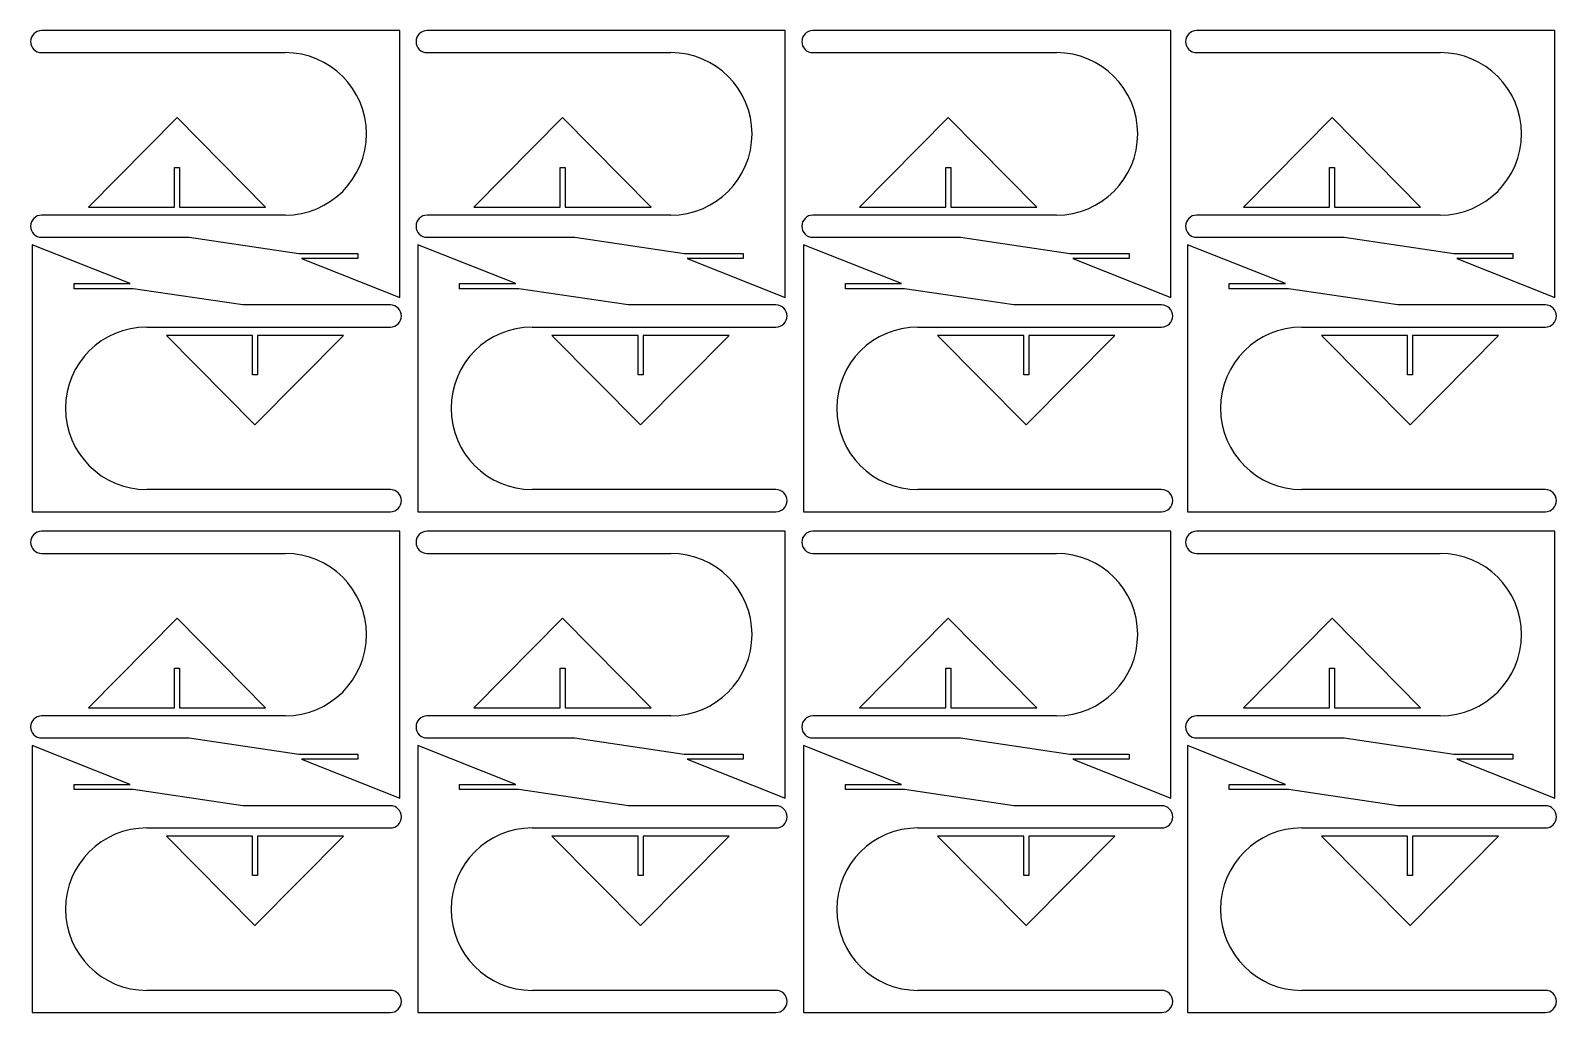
# Model space of a CAD drawing. Header units: millimetres. Extents: x 0 to 1033, y -1 to 664.
import ezdxf

# ---------------------------------------------------------------- set-up
doc = ezdxf.new("R2010")
doc.units = ezdxf.units.MM

msp = doc.modelspace()

# ---------------------------------------------------------------- linework, layer by layer
for p, q in [((250.1, 663.8), (7.6, 663.8)), ((250.1, 483.1), (250.1, 663.8)), ((511.2, 663.8), (268.7, 663.8)), ((511.2, 483.1), (511.2, 663.8)), ((772.4, 663.8), (529.9, 663.8)), ((772.4, 483.1), (772.4, 663.8)), ((1032.3, 663.8), (789.8, 663.8)), ((1032.3, 483.1), (1032.3, 663.8)), ((7.6, 648.8), (172.6, 648.8)), ((268.7, 648.8), (433.7, 648.8)), ((529.9, 648.8), (694.9, 648.8)), ((789.8, 648.8), (954.8, 648.8)), ((99.3, 605), (39.3, 544.3)), ((159.3, 544.3), (99.3, 605)), ((360.4, 605), (300.4, 544.3)), ((420.4, 544.3), (360.4, 605)), ((621.6, 605), (561.6, 544.3)), ((681.6, 544.3), (621.6, 605)), ((881.5, 605), (821.5, 544.3)), ((941.5, 544.3), (881.5, 605)), ((97.6, 544.3), (97.6, 571.1)), ((97.6, 571.1), (101, 571.1)), ((101, 571.1), (101, 544.3)), ((358.7, 544.3), (358.7, 571.1)), ((358.7, 571.1), (362.1, 571.1)), ((362.1, 571.1), (362.1, 544.3)), ((619.9, 544.3), (619.9, 571.1)), ((619.9, 571.1), (623.3, 571.1)), ((623.3, 571.1), (623.3, 544.3)), ((879.8, 544.3), (879.8, 571.1)), ((879.8, 571.1), (883.2, 571.1)), ((883.2, 571.1), (883.2, 544.3)), ((172.6, 538.8), (7.6, 538.8)), ((39.3, 544.3), (97.6, 544.3)), ((101, 544.3), (159.3, 544.3)), ((433.7, 538.8), (268.7, 538.8)), ((300.4, 544.3), (358.7, 544.3)), ((362.1, 544.3), (420.4, 544.3)), ((694.9, 538.8), (529.9, 538.8)), ((561.6, 544.3), (619.9, 544.3)), ((623.3, 544.3), (681.6, 544.3)), ((954.8, 538.8), (789.8, 538.8)), ((821.5, 544.3), (879.8, 544.3)), ((883.2, 544.3), (941.5, 544.3)), ((67.6, 492.4), (1.3, 518.6)), ((1.3, 518.6), (1.3, 338)), ((7.6, 523.8), (107.6, 523.8)), ((107.6, 523.8), (181.7, 512.9)), ((328.8, 492.4), (262.4, 518.6)), ((262.4, 518.6), (262.4, 338)), ((268.7, 523.8), (368.7, 523.8)), ((368.7, 523.8), (442.8, 512.9)), ((590, 492.4), (523.6, 518.6)), ((523.6, 518.6), (523.6, 338)), ((529.9, 523.8), (629.9, 523.8)), ((629.9, 523.8), (704, 512.9)), ((849.9, 492.4), (783.5, 518.6)), ((783.5, 518.6), (783.5, 338)), ((789.8, 523.8), (889.8, 523.8)), ((889.8, 523.8), (964, 512.9)), ((181.7, 512.9), (221.7, 512.9)), ((221.7, 509.4), (183.7, 509.4)), ((183.7, 509.4), (250.1, 483.1)), ((221.7, 512.9), (221.7, 509.4)), ((442.8, 512.9), (482.8, 512.9)), ((482.8, 509.4), (444.8, 509.4)), ((444.8, 509.4), (511.2, 483.1)), ((482.8, 512.9), (482.8, 509.4)), ((704, 512.9), (744, 512.9)), ((744, 509.4), (706, 509.4)), ((706, 509.4), (772.4, 483.1)), ((744, 512.9), (744, 509.4)), ((964, 512.9), (1004, 512.9)), ((1004, 509.4), (965.9, 509.4)), ((965.9, 509.4), (1032.3, 483.1)), ((1004, 512.9), (1004, 509.4)), ((29.6, 488.9), (29.6, 492.4)), ((29.6, 492.4), (67.6, 492.4)), ((69.6, 488.9), (29.6, 488.9)), ((143.8, 478), (69.6, 488.9)), ((290.7, 488.9), (290.7, 492.4)), ((290.7, 492.4), (328.8, 492.4)), ((330.7, 488.9), (290.7, 488.9)), ((404.9, 478), (330.7, 488.9)), ((552, 488.9), (552, 492.4)), ((552, 492.4), (590, 492.4)), ((592, 488.9), (552, 488.9)), ((666.1, 478), (592, 488.9)), ((811.9, 488.9), (811.9, 492.4)), ((811.9, 492.4), (849.9, 492.4)), ((851.9, 488.9), (811.9, 488.9)), ((926, 478), (851.9, 488.9)), ((243.8, 478), (143.8, 478)), ((504.9, 478), (404.9, 478)), ((766.1, 478), (666.1, 478)), ((1026, 478), (926, 478)), ((78.8, 463), (243.8, 463)), ((150.4, 457.4), (92.1, 457.4)), ((92.1, 457.4), (152.1, 396.8)), ((150.4, 430.6), (150.4, 457.4)), ((152.1, 396.8), (212.1, 457.4)), ((212.1, 457.4), (153.8, 457.4)), ((153.8, 457.4), (153.8, 430.6)), ((339.9, 463), (504.9, 463)), ((411.5, 457.4), (353.2, 457.4)), ((353.2, 457.4), (413.2, 396.8)), ((411.5, 430.6), (411.5, 457.4)), ((413.2, 396.8), (473.2, 457.4)), ((473.2, 457.4), (414.9, 457.4)), ((414.9, 457.4), (414.9, 430.6)), ((601.1, 463), (766.1, 463)), ((672.7, 457.4), (614.4, 457.4)), ((614.4, 457.4), (674.4, 396.8)), ((672.7, 430.6), (672.7, 457.4)), ((674.4, 396.8), (734.4, 457.4)), ((734.4, 457.4), (676.1, 457.4)), ((676.1, 457.4), (676.1, 430.6)), ((861, 463), (1026, 463)), ((932.6, 457.4), (874.3, 457.4)), ((874.3, 457.4), (934.3, 396.8)), ((932.6, 430.6), (932.6, 457.4)), ((934.3, 396.8), (994.3, 457.4)), ((994.3, 457.4), (936, 457.4)), ((936, 457.4), (936, 430.6)), ((153.8, 430.6), (150.4, 430.6)), ((414.9, 430.6), (411.5, 430.6)), ((676.1, 430.6), (672.7, 430.6)), ((936, 430.6), (932.6, 430.6)), ((243.8, 353), (78.8, 353)), ((504.9, 353), (339.9, 353)), ((766.1, 353), (601.1, 353)), ((1026, 353), (861, 353)), ((1.3, 338), (243.8, 338)), ((262.4, 338), (504.9, 338)), ((523.6, 338), (766.1, 338)), ((783.5, 338), (1026, 338)), ((250.1, 324.8), (7.6, 324.8)), ((250.1, 144.1), (250.1, 324.8)), ((511.2, 324.8), (268.7, 324.8)), ((511.2, 144.1), (511.2, 324.8)), ((772.4, 324.8), (529.9, 324.8)), ((772.4, 144.1), (772.4, 324.8)), ((1032.3, 324.8), (789.8, 324.8)), ((1032.3, 144.1), (1032.3, 324.8)), ((7.6, 309.8), (172.6, 309.8)), ((268.7, 309.8), (433.7, 309.8)), ((529.9, 309.8), (694.9, 309.8)), ((789.8, 309.8), (954.8, 309.8)), ((99.3, 265.9), (39.3, 205.3)), ((159.3, 205.3), (99.3, 265.9)), ((360.4, 265.9), (300.4, 205.3)), ((420.4, 205.3), (360.4, 265.9)), ((621.6, 265.9), (561.6, 205.3)), ((681.6, 205.3), (621.6, 265.9)), ((881.5, 265.9), (821.5, 205.3)), ((941.5, 205.3), (881.5, 265.9)), ((97.6, 205.3), (97.6, 232.1)), ((97.6, 232.1), (101, 232.1)), ((101, 232.1), (101, 205.3)), ((358.7, 205.3), (358.7, 232.1)), ((358.7, 232.1), (362.1, 232.1)), ((362.1, 232.1), (362.1, 205.3)), ((619.9, 205.3), (619.9, 232.1)), ((619.9, 232.1), (623.3, 232.1)), ((623.3, 232.1), (623.3, 205.3)), ((879.8, 205.3), (879.8, 232.1)), ((879.8, 232.1), (883.2, 232.1)), ((883.2, 232.1), (883.2, 205.3)), ((172.6, 199.8), (7.6, 199.8)), ((39.3, 205.3), (97.6, 205.3)), ((101, 205.3), (159.3, 205.3)), ((433.7, 199.8), (268.7, 199.8)), ((300.4, 205.3), (358.7, 205.3)), ((362.1, 205.3), (420.4, 205.3)), ((694.9, 199.8), (529.9, 199.8)), ((561.6, 205.3), (619.9, 205.3)), ((623.3, 205.3), (681.6, 205.3)), ((954.8, 199.8), (789.8, 199.8)), ((821.5, 205.3), (879.8, 205.3)), ((883.2, 205.3), (941.5, 205.3)), ((67.6, 153.3), (1.3, 179.6)), ((1.3, 179.6), (1.3, -1.1)), ((7.6, 184.8), (107.6, 184.8)), ((107.6, 184.8), (181.7, 173.8)), ((328.8, 153.3), (262.4, 179.6)), ((262.4, 179.6), (262.4, -1.1)), ((268.7, 184.8), (368.7, 184.8)), ((368.7, 184.8), (442.8, 173.8)), ((590, 153.3), (523.6, 179.6)), ((523.6, 179.6), (523.6, -1.1)), ((529.9, 184.8), (629.9, 184.8)), ((629.9, 184.8), (704, 173.8)), ((849.9, 153.3), (783.5, 179.6)), ((783.5, 179.6), (783.5, -1.1)), ((789.8, 184.8), (889.8, 184.8)), ((889.8, 184.8), (964, 173.8)), ((181.7, 173.8), (221.7, 173.8)), ((221.7, 170.4), (183.7, 170.4)), ((183.7, 170.4), (250.1, 144.1)), ((221.7, 173.8), (221.7, 170.4)), ((442.8, 173.8), (482.8, 173.8)), ((482.8, 170.4), (444.8, 170.4)), ((444.8, 170.4), (511.2, 144.1)), ((482.8, 173.8), (482.8, 170.4)), ((704, 173.8), (744, 173.8)), ((744, 170.4), (706, 170.4)), ((706, 170.4), (772.4, 144.1)), ((744, 173.8), (744, 170.4)), ((964, 173.8), (1004, 173.8)), ((1004, 170.4), (965.9, 170.4)), ((965.9, 170.4), (1032.3, 144.1)), ((1004, 173.8), (1004, 170.4)), ((29.6, 149.9), (29.6, 153.3)), ((29.6, 153.3), (67.6, 153.3)), ((69.6, 149.9), (29.6, 149.9)), ((143.8, 138.9), (69.6, 149.9)), ((290.7, 149.9), (290.7, 153.3)), ((290.7, 153.3), (328.8, 153.3)), ((330.7, 149.9), (290.7, 149.9)), ((404.9, 138.9), (330.7, 149.9)), ((552, 149.9), (552, 153.3)), ((552, 153.3), (590, 153.3)), ((592, 149.9), (552, 149.9)), ((666.1, 138.9), (592, 149.9)), ((811.9, 149.9), (811.9, 153.3)), ((811.9, 153.3), (849.9, 153.3)), ((851.9, 149.9), (811.9, 149.9)), ((926, 138.9), (851.9, 149.9)), ((243.8, 138.9), (143.8, 138.9)), ((504.9, 138.9), (404.9, 138.9)), ((766.1, 138.9), (666.1, 138.9)), ((1026, 138.9), (926, 138.9)), ((78.8, 123.9), (243.8, 123.9)), ((150.4, 118.4), (92.1, 118.4)), ((92.1, 118.4), (152.1, 57.8)), ((150.4, 91.6), (150.4, 118.4)), ((152.1, 57.8), (212.1, 118.4)), ((212.1, 118.4), (153.8, 118.4)), ((153.8, 118.4), (153.8, 91.6)), ((339.9, 123.9), (504.9, 123.9)), ((411.5, 118.4), (353.2, 118.4)), ((353.2, 118.4), (413.2, 57.8)), ((411.5, 91.6), (411.5, 118.4)), ((413.2, 57.8), (473.2, 118.4)), ((473.2, 118.4), (414.9, 118.4)), ((414.9, 118.4), (414.9, 91.6)), ((601.1, 123.9), (766.1, 123.9)), ((672.7, 118.4), (614.4, 118.4)), ((614.4, 118.4), (674.4, 57.8)), ((672.7, 91.6), (672.7, 118.4)), ((674.4, 57.8), (734.4, 118.4)), ((734.4, 118.4), (676.1, 118.4)), ((676.1, 118.4), (676.1, 91.6)), ((861, 123.9), (1026, 123.9)), ((932.6, 118.4), (874.3, 118.4)), ((874.3, 118.4), (934.3, 57.8)), ((932.6, 91.6), (932.6, 118.4)), ((934.3, 57.8), (994.3, 118.4)), ((994.3, 118.4), (936, 118.4)), ((936, 118.4), (936, 91.6)), ((153.8, 91.6), (150.4, 91.6)), ((414.9, 91.6), (411.5, 91.6)), ((676.1, 91.6), (672.7, 91.6)), ((936, 91.6), (932.6, 91.6)), ((243.8, 13.9), (78.8, 13.9)), ((504.9, 13.9), (339.9, 13.9)), ((766.1, 13.9), (601.1, 13.9)), ((1026, 13.9), (861, 13.9)), ((1.3, -1.1), (243.8, -1.1)), ((262.4, -1.1), (504.9, -1.1)), ((523.6, -1.1), (766.1, -1.1)), ((783.5, -1.1), (1026, -1.1))]:
    msp.add_line(p, q)
for centre, radius, start, end in [((7.6, 656.3), 7.5, 90, 270), ((268.7, 656.3), 7.5, 90, 270), ((529.9, 656.3), 7.5, 90, 270), ((789.8, 656.3), 7.5, 90, 270), ((172.6, 593.8), 55, 270, 90), ((433.7, 593.8), 55, 270, 90), ((694.9, 593.8), 55, 270, 90), ((954.8, 593.8), 55, 270, 90), ((7.6, 531.3), 7.5, 90, 270), ((268.7, 531.3), 7.5, 90, 270), ((529.9, 531.3), 7.5, 90, 270), ((789.8, 531.3), 7.5, 90, 270), ((243.8, 470.5), 7.5, 270, 90), ((504.9, 470.5), 7.5, 270, 90), ((766.1, 470.5), 7.5, 270, 90), ((1026, 470.5), 7.5, 270, 90), ((78.8, 408), 55, 90, 270), ((339.9, 408), 55, 90, 270), ((601.1, 408), 55, 90, 270), ((861, 408), 55, 90, 270), ((243.8, 345.5), 7.5, 270, 90), ((504.9, 345.5), 7.5, 270, 90), ((766.1, 345.5), 7.5, 270, 90), ((1026, 345.5), 7.5, 270, 90), ((7.6, 317.3), 7.5, 90, 270), ((268.7, 317.3), 7.5, 90, 270), ((529.9, 317.3), 7.5, 90, 270), ((789.8, 317.3), 7.5, 90, 270), ((172.6, 254.8), 55, 270, 450), ((433.7, 254.8), 55, 270, 90), ((694.9, 254.8), 55, 270, 90), ((954.8, 254.8), 55, 270, 90), ((7.6, 192.3), 7.5, 90, 270), ((268.7, 192.3), 7.5, 90, 270), ((529.9, 192.3), 7.5, 90, 270), ((789.8, 192.3), 7.5, 90, 270), ((243.8, 131.4), 7.5, 270, 450), ((504.9, 131.4), 7.5, 270, 90), ((766.1, 131.4), 7.5, 270, 90), ((1026, 131.4), 7.5, 270, 90), ((78.8, 68.9), 55, 90, 270), ((339.9, 68.9), 55, 90, 270), ((601.1, 68.9), 55, 90, 270), ((861, 68.9), 55, 90, 270), ((243.8, 6.4), 7.5, 270, 450), ((504.9, 6.4), 7.5, 270, 90), ((766.1, 6.4), 7.5, 270, 90), ((1026, 6.4), 7.5, 270, 90)]:
    msp.add_arc(centre, radius, start, end)

doc.saveas('drawing.dxf')
